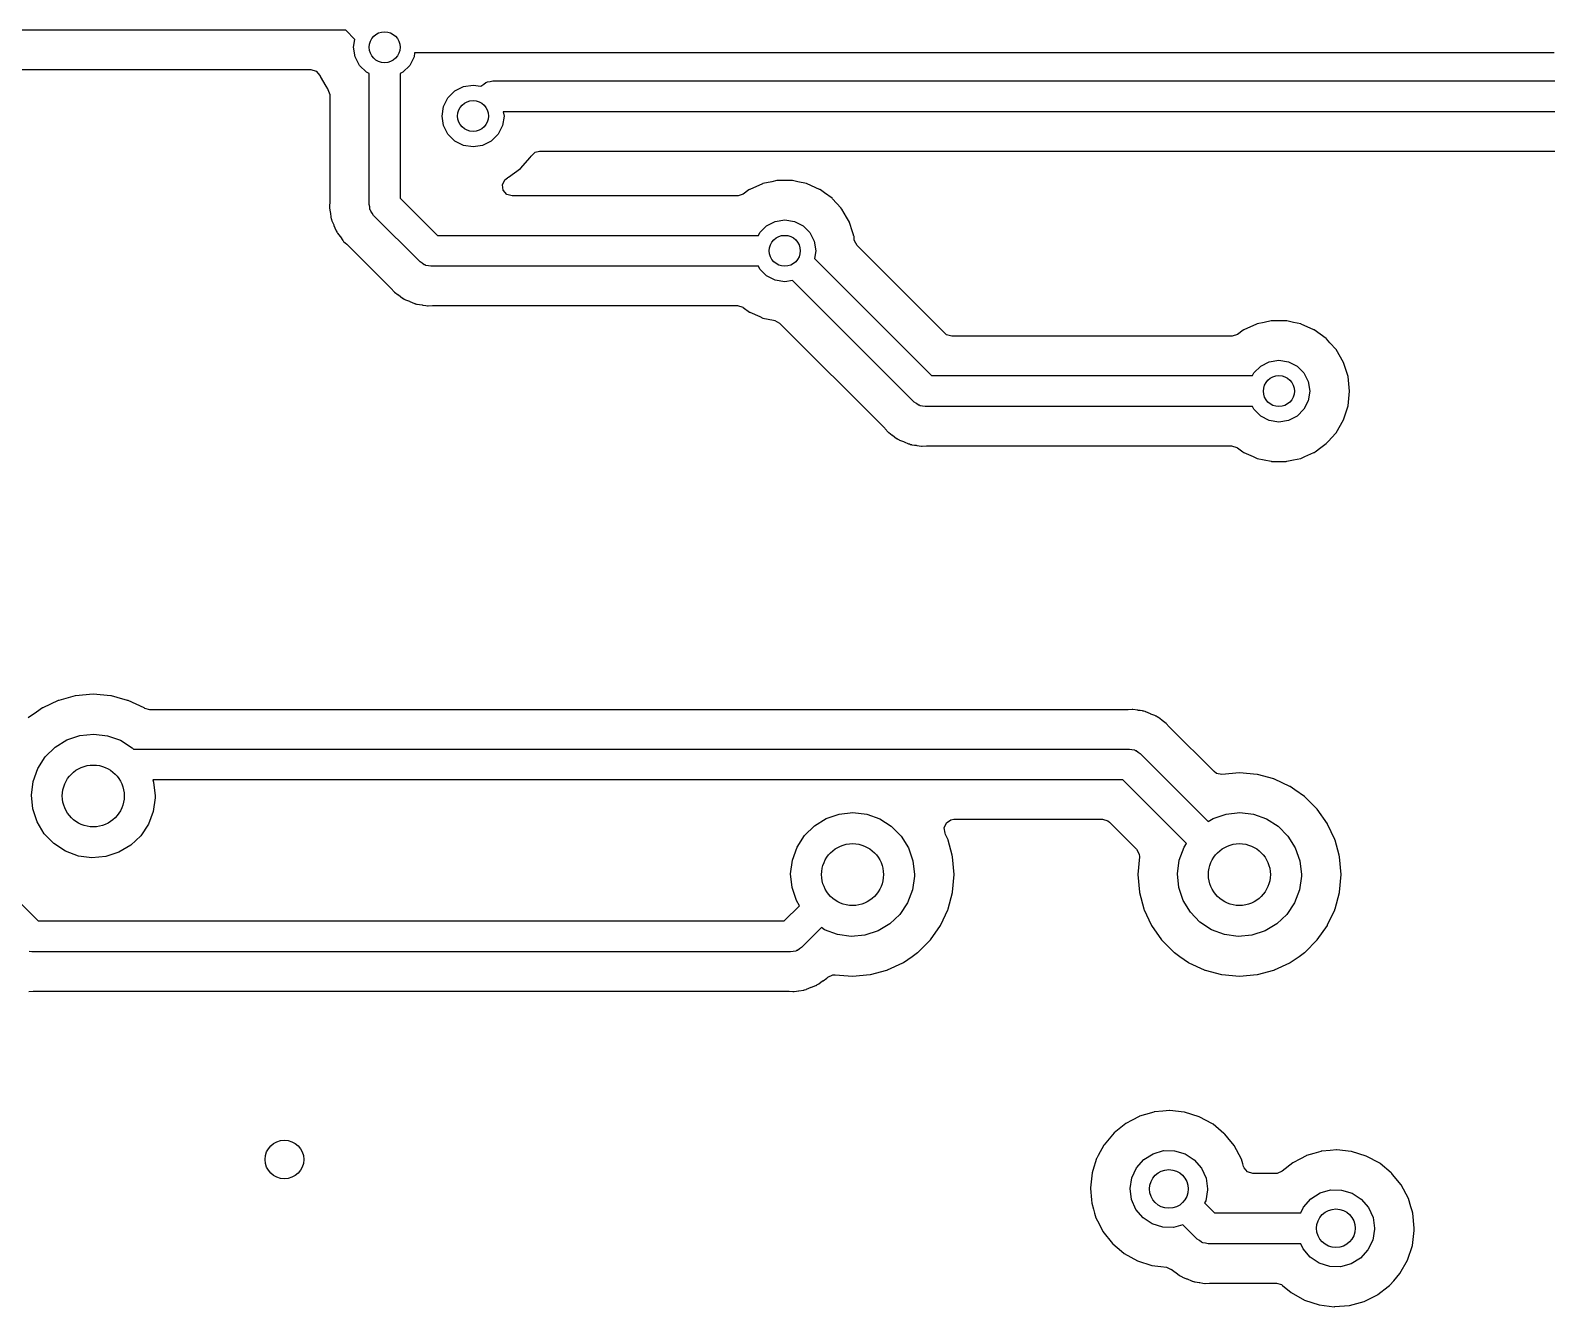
# Model space of a CAD drawing. Extents: x 61 to 228, y -146 to -45.
# Drawn here: x 101.47 to 121.06, y -80.16 to -63.66 of the extents above; entities that cross this region are included whole.
import ezdxf

# ---------------------------------------------------------------- set-up
doc = ezdxf.new("R2010")
doc.units = 0
doc.layers.add('BLACK', color=7, linetype='CONTINUOUS')

msp = doc.modelspace()

# ---------------------------------------------------------------- linework, layer by layer
at = {"layer": 'BLACK', "linetype": 'CONTINUOUS'}
for p, q in [((105.544, -63.6625), (98.6, -63.6625)), ((105.661, -63.7799), (105.544, -63.6625)), ((105.645, -63.881), (105.661, -63.7799)), ((105.665, -64.0046), (105.645, -63.881)), ((105.721, -64.1161), (105.665, -64.0046)), ((106.425, -64.0046), (106.369, -64.1161)), ((106.433, -63.954), (106.425, -64.0046)), ((121.158, -63.954), (106.433, -63.954)), ((99.5885, -64.171), (105.093, -64.171)), ((105.093, -64.171), (105.161, -64.191)), ((105.161, -64.191), (105.208, -64.2458)), ((105.208, -64.2458), (105.208, -64.2463)), ((105.208, -64.2463), (105.21, -64.2526)), ((105.21, -64.2526), (105.214, -64.2583)), ((105.214, -64.2583), (105.214, -64.2583)), ((105.214, -64.2583), (105.287, -64.3853)), ((105.81, -64.2046), (105.721, -64.1161)), ((105.845, -64.2225), (105.81, -64.2046)), ((105.845, -65.913), (105.845, -64.2225)), ((106.28, -64.2046), (106.245, -64.2225)), ((106.245, -64.2225), (106.245, -65.8302)), ((106.369, -64.1161), (106.28, -64.2046)), ((105.287, -64.3853), (105.306, -64.4179)), ((105.306, -64.4179), (105.31, -64.4229)), ((105.31, -64.4229), (105.312, -64.4257)), ((105.312, -64.4257), (105.336, -64.4926)), ((106.864, -64.5349), (106.953, -64.4464)), ((106.953, -64.4464), (107.064, -64.3896)), ((107.064, -64.3896), (107.188, -64.37)), ((107.188, -64.37), (107.289, -64.386)), ((107.289, -64.386), (107.301, -64.3743)), ((107.301, -64.3743), (107.329, -64.3566)), ((107.329, -64.3566), (107.355, -64.3358)), ((107.355, -64.3358), (107.366, -64.3332)), ((107.366, -64.3332), (107.376, -64.3271)), ((107.376, -64.3271), (107.409, -64.3234)), ((107.409, -64.3234), (107.442, -64.316)), ((107.442, -64.316), (121.583, -64.316)), ((105.336, -64.4926), (105.337, -64.4997)), ((105.337, -64.4997), (105.337, -65.8841)), ((106.788, -64.77), (106.808, -64.6464)), ((106.808, -64.6464), (106.864, -64.5349)), ((106.808, -64.8936), (106.788, -64.77)), ((107.588, -64.77), (107.568, -64.8936)), ((121.666, -64.716), (107.579, -64.716)), ((107.579, -64.716), (107.588, -64.77)), ((106.864, -65.0051), (106.808, -64.8936)), ((106.953, -65.0936), (106.864, -65.0051)), ((107.512, -65.0051), (107.423, -65.0936)), ((107.568, -64.8936), (107.512, -65.0051)), ((107.064, -65.1504), (106.953, -65.0936)), ((107.188, -65.17), (107.064, -65.1504)), ((107.312, -65.1504), (107.188, -65.17)), ((107.423, -65.0936), (107.312, -65.1504)), ((107.938, -65.2875), (107.99, -65.2385)), ((107.99, -65.2385), (108.047, -65.2245)), ((108.047, -65.2245), (121.637, -65.2245)), ((107.645, -65.5611), (107.799, -65.4489)), ((107.799, -65.4489), (107.927, -65.3069)), ((107.927, -65.3069), (107.938, -65.2875)), ((107.568, -65.66), (107.597, -65.5954)), ((107.597, -65.5954), (107.634, -65.5682)), ((107.633, -65.5671), (107.639, -65.5638)), ((107.634, -65.5682), (107.633, -65.5671)), ((107.639, -65.5638), (107.645, -65.5611)), ((110.928, -65.6463), (110.766, -65.7186)), ((110.934, -65.6436), (110.928, -65.6463)), ((110.928, -65.6463), (110.928, -65.6463)), ((111.047, -65.6195), (110.934, -65.6436)), ((111.114, -65.6053), (111.047, -65.6195)), ((111.121, -65.6039), (111.114, -65.6053)), ((111.114, -65.6053), (111.114, -65.6053)), ((111.312, -65.6039), (111.121, -65.6039)), ((111.318, -65.6053), (111.312, -65.6039)), ((111.385, -65.6195), (111.318, -65.6053)), ((111.318, -65.6053), (111.318, -65.6053)), ((111.499, -65.6436), (111.385, -65.6195)), ((111.505, -65.6463), (111.499, -65.6436)), ((111.667, -65.7186), (111.505, -65.6463)), ((111.505, -65.6463), (111.505, -65.6463)), ((106.245, -65.8302), (106.727, -66.3124)), ((107.578, -65.7302), (107.568, -65.66)), ((107.624, -65.7839), (107.578, -65.7302)), ((107.692, -65.8039), (107.624, -65.7839)), ((110.605, -65.8039), (107.692, -65.8039)), ((110.612, -65.8037), (110.605, -65.8039)), ((110.679, -65.7798), (110.612, -65.8037)), ((110.754, -65.7252), (110.679, -65.7798)), ((110.76, -65.7213), (110.754, -65.7252)), ((110.754, -65.7252), (110.754, -65.7252)), ((110.766, -65.7186), (110.76, -65.7213)), ((110.766, -65.7186), (110.766, -65.7186)), ((111.673, -65.7213), (111.667, -65.7186)), ((111.667, -65.7186), (111.667, -65.7186)), ((111.678, -65.7252), (111.673, -65.7213)), ((111.729, -65.7615), (111.678, -65.7252)), ((111.678, -65.7252), (111.678, -65.7252)), ((111.828, -65.8335), (111.729, -65.7615)), ((111.832, -65.8384), (111.828, -65.8335)), ((111.94, -65.9578), (111.832, -65.8384)), ((111.832, -65.8384), (111.832, -65.8384)), ((105.334, -65.9224), (105.332, -65.9504)), ((105.332, -65.9504), (105.334, -65.9578)), ((105.336, -65.8927), (105.334, -65.9224)), ((105.334, -65.9578), (105.334, -65.9578)), ((105.334, -65.9578), (105.343, -66.0133)), ((105.337, -65.8841), (105.336, -65.8927)), ((105.343, -66.0133), (105.344, -66.0198)), ((105.344, -66.0198), (105.352, -66.0832)), ((105.852, -65.9456), (105.845, -65.913)), ((105.856, -65.9788), (105.852, -65.9456)), ((105.862, -65.9885), (105.856, -65.9788)), ((105.865, -65.9997), (105.862, -65.9885)), ((105.886, -66.0259), (105.865, -65.9997)), ((105.903, -66.0542), (105.886, -66.0259)), ((111.955, -65.9755), (111.94, -65.9578)), ((112.013, -66.0757), (111.955, -65.9755)), ((105.352, -66.0832), (105.355, -66.0903)), ((105.355, -66.0903), (105.355, -66.093)), ((105.355, -66.093), (105.36, -66.1093)), ((105.36, -66.1093), (105.36, -66.1118)), ((105.36, -66.1118), (105.362, -66.1193)), ((105.362, -66.1193), (105.365, -66.1262)), ((105.365, -66.1262), (105.387, -66.1778)), ((105.387, -66.1778), (105.39, -66.1839)), ((105.39, -66.1839), (105.413, -66.2437)), ((106.503, -66.6538), (105.903, -66.0542)), ((110.893, -66.2773), (110.981, -66.1888)), ((110.981, -66.1888), (111.093, -66.132)), ((111.093, -66.132), (111.216, -66.1124)), ((111.216, -66.1124), (111.34, -66.132)), ((111.34, -66.132), (111.452, -66.1888)), ((111.452, -66.1888), (111.54, -66.2773)), ((112.028, -66.1008), (112.013, -66.0757)), ((112.051, -66.1408), (112.028, -66.1008)), ((112.053, -66.1471), (112.051, -66.1408)), ((112.092, -66.2671), (112.053, -66.1471)), ((105.413, -66.2437), (105.417, -66.2499)), ((105.417, -66.2499), (105.418, -66.2523)), ((105.418, -66.2523), (105.426, -66.2671)), ((105.426, -66.2671), (105.428, -66.2694)), ((105.428, -66.2694), (105.431, -66.2763)), ((105.431, -66.2763), (105.435, -66.2823)), ((105.435, -66.2823), (105.47, -66.327)), ((105.47, -66.327), (105.473, -66.3323)), ((105.473, -66.3323), (105.505, -66.3787)), ((105.505, -66.3787), (105.505, -66.3787)), ((105.505, -66.3787), (105.51, -66.385)), ((105.51, -66.385), (105.515, -66.39)), ((105.515, -66.39), (105.515, -66.39)), ((105.515, -66.39), (105.556, -66.4264)), ((105.556, -66.4264), (105.561, -66.4314)), ((106.727, -66.3124), (110.875, -66.3124)), ((110.875, -66.3124), (110.893, -66.2773)), ((111.54, -66.2773), (111.597, -66.3888)), ((111.597, -66.3888), (111.616, -66.5124)), ((112.101, -66.294), (112.092, -66.2671)), ((112.11, -66.3225), (112.101, -66.294)), ((112.111, -66.329), (112.11, -66.3225)), ((112.115, -66.3692), (112.111, -66.329)), ((112.117, -66.3828), (112.115, -66.3692)), ((112.151, -66.4451), (112.117, -66.3828)), ((105.561, -66.4314), (106.123, -66.9929)), ((111.616, -66.5124), (111.6, -66.6135)), ((111.6, -66.6135), (113.113, -68.126)), ((113.287, -67.5806), (112.151, -66.4451)), ((106.531, -66.6716), (106.503, -66.6538)), ((106.557, -66.6925), (106.531, -66.6716)), ((106.569, -66.695), (106.557, -66.6925)), ((106.578, -66.7012), (106.569, -66.695)), ((106.611, -66.7049), (106.578, -66.7012)), ((106.644, -66.7124), (106.611, -66.7049)), ((110.875, -66.7124), (106.644, -66.7124)), ((110.893, -66.7475), (110.875, -66.7124)), ((110.981, -66.836), (110.893, -66.7475)), ((106.123, -66.9929), (106.129, -66.9992)), ((106.129, -66.9992), (106.167, -67.0428)), ((111.093, -66.8928), (110.981, -66.836)), ((111.216, -66.9124), (111.093, -66.8928)), ((111.318, -66.8964), (111.216, -66.9124)), ((112.889, -68.4674), (111.318, -66.8964)), ((106.167, -67.0428), (106.173, -67.0472)), ((106.173, -67.0472), (106.219, -67.0795)), ((106.219, -67.0795), (106.224, -67.0834)), ((106.224, -67.0834), (106.275, -67.1229)), ((106.275, -67.1229), (106.282, -67.126)), ((106.282, -67.126), (106.284, -67.1274)), ((106.284, -67.1274), (106.299, -67.1358)), ((106.299, -67.1358), (106.301, -67.137)), ((106.301, -67.137), (106.307, -67.1414)), ((106.307, -67.1414), (106.314, -67.1441)), ((106.314, -67.1441), (106.314, -67.1442)), ((106.314, -67.1442), (106.367, -67.1646)), ((106.367, -67.1646), (106.373, -67.1672)), ((106.373, -67.1672), (106.431, -67.1934)), ((106.431, -67.1934), (106.438, -67.1948)), ((106.438, -67.1948), (106.441, -67.1956)), ((106.441, -67.1956), (106.457, -67.2003)), ((106.457, -67.2003), (106.46, -67.2009)), ((106.46, -67.2009), (106.467, -67.2037)), ((106.467, -67.2037), (106.495, -67.2074)), ((106.495, -67.2074), (106.53, -67.212)), ((106.53, -67.212), (106.537, -67.2131)), ((106.537, -67.2131), (106.579, -67.2209)), ((106.579, -67.2209), (106.6, -67.2247)), ((106.6, -67.2247), (106.607, -67.2243)), ((106.607, -67.2243), (106.662, -67.2211)), ((106.607, -67.2243), (106.607, -67.2243)), ((106.662, -67.2211), (106.669, -67.2209)), ((106.669, -67.2209), (110.605, -67.2209)), ((110.605, -67.2209), (110.673, -67.2409)), ((110.673, -67.2409), (110.679, -67.245)), ((110.679, -67.245), (110.76, -67.3035)), ((110.76, -67.3035), (110.766, -67.3062)), ((110.766, -67.3062), (110.766, -67.3062)), ((110.766, -67.3062), (110.894, -67.3635)), ((110.894, -67.3635), (110.934, -67.3812)), ((110.934, -67.3812), (111.071, -67.4102)), ((111.071, -67.4102), (111.087, -67.4137)), ((111.087, -67.4137), (111.15, -67.4478)), ((111.15, -67.4478), (112.509, -68.8065)), ((113.308, -67.5975), (113.287, -67.5806)), ((113.376, -67.6175), (113.308, -67.5975)), ((117.065, -67.5934), (116.998, -67.6173)), ((117.14, -67.5388), (117.065, -67.5934)), ((117.145, -67.5349), (117.14, -67.5388)), ((117.14, -67.5388), (117.14, -67.5388)), ((117.151, -67.5322), (117.145, -67.5349)), ((117.314, -67.4599), (117.151, -67.5322)), ((117.151, -67.5322), (117.151, -67.5322)), ((117.32, -67.4572), (117.314, -67.4599)), ((117.314, -67.4599), (117.314, -67.4599)), ((117.413, -67.4374), (117.32, -67.4572)), ((117.5, -67.4189), (117.413, -67.4374)), ((117.507, -67.4175), (117.5, -67.4189)), ((117.5, -67.4189), (117.5, -67.4189)), ((117.697, -67.4175), (117.507, -67.4175)), ((117.704, -67.4189), (117.697, -67.4175)), ((117.791, -67.4374), (117.704, -67.4189)), ((117.704, -67.4189), (117.704, -67.4189)), ((117.884, -67.4572), (117.791, -67.4374)), ((117.89, -67.4599), (117.884, -67.4572)), ((118.053, -67.5322), (117.89, -67.4599)), ((117.89, -67.4599), (117.89, -67.4599)), ((118.059, -67.5349), (118.053, -67.5322)), ((118.053, -67.5322), (118.053, -67.5322)), ((118.213, -67.6471), (118.059, -67.5349)), ((116.991, -67.6175), (113.376, -67.6175)), ((116.998, -67.6173), (116.991, -67.6175)), ((118.218, -67.652), (118.213, -67.6471)), ((118.261, -67.7004), (118.218, -67.652)), ((118.218, -67.652), (118.218, -67.652)), ((118.341, -67.7891), (118.261, -67.7004)), ((118.437, -67.9544), (118.341, -67.7891)), ((117.367, -68.0024), (117.478, -67.9456)), ((117.478, -67.9456), (117.602, -67.926)), ((117.602, -67.926), (117.726, -67.9456)), ((117.726, -67.9456), (117.837, -68.0024)), ((118.496, -68.1361), (118.437, -67.9544)), ((113.113, -68.126), (117.261, -68.126)), ((117.261, -68.126), (117.278, -68.0909)), ((117.278, -68.0909), (117.367, -68.0024)), ((117.837, -68.0024), (117.926, -68.0909)), ((117.926, -68.0909), (117.982, -68.2024)), ((118.516, -68.326), (118.496, -68.1361)), ((117.982, -68.2024), (118.002, -68.326)), ((118.002, -68.326), (117.982, -68.4496)), ((118.496, -68.5159), (118.516, -68.326)), ((112.917, -68.4852), (112.889, -68.4674)), ((112.943, -68.5061), (112.917, -68.4852)), ((112.954, -68.5086), (112.943, -68.5061)), ((112.964, -68.5148), (112.954, -68.5086)), ((112.997, -68.5185), (112.964, -68.5148)), ((113.03, -68.526), (112.997, -68.5185)), ((117.261, -68.526), (113.03, -68.526)), ((117.278, -68.5611), (117.261, -68.526)), ((117.367, -68.6496), (117.278, -68.5611)), ((117.926, -68.5611), (117.837, -68.6496)), ((117.982, -68.4496), (117.926, -68.5611)), ((118.437, -68.6976), (118.496, -68.5159)), ((117.478, -68.7064), (117.367, -68.6496)), ((117.602, -68.726), (117.478, -68.7064)), ((117.726, -68.7064), (117.602, -68.726)), ((117.837, -68.6496), (117.726, -68.7064)), ((118.341, -68.8629), (118.437, -68.6976)), ((112.509, -68.8065), (112.514, -68.8128)), ((112.514, -68.8128), (112.552, -68.8564)), ((112.552, -68.8564), (112.559, -68.8608)), ((112.559, -68.8608), (112.605, -68.8931)), ((112.605, -68.8931), (112.61, -68.897)), ((112.61, -68.897), (112.66, -68.9365)), ((112.66, -68.9365), (112.667, -68.9396)), ((112.667, -68.9396), (112.669, -68.941)), ((112.669, -68.941), (112.684, -68.9494)), ((112.684, -68.9494), (112.687, -68.9506)), ((112.687, -68.9506), (112.693, -68.955)), ((112.693, -68.955), (112.7, -68.9577)), ((112.7, -68.9577), (112.7, -68.9578)), ((112.7, -68.9578), (112.752, -68.9782)), ((118.237, -68.9782), (118.337, -68.8679)), ((118.337, -68.8679), (118.341, -68.8629)), ((118.337, -68.8679), (118.337, -68.8679)), ((112.752, -68.9782), (112.758, -68.9807)), ((112.758, -68.9807), (112.817, -69.007)), ((112.817, -69.007), (112.824, -69.0084)), ((112.824, -69.0084), (112.827, -69.0092)), ((112.827, -69.0092), (112.843, -69.0139)), ((112.843, -69.0139), (112.845, -69.0145)), ((112.845, -69.0145), (112.853, -69.0173)), ((112.853, -69.0173), (112.86, -69.0183)), ((112.86, -69.0183), (112.86, -69.0183)), ((112.86, -69.0183), (112.893, -69.0226)), ((112.893, -69.0226), (112.916, -69.0256)), ((112.916, -69.0256), (112.922, -69.0267)), ((112.922, -69.0267), (112.985, -69.0383)), ((112.985, -69.0383), (112.993, -69.0379)), ((112.993, -69.0379), (113.047, -69.0347)), ((112.993, -69.0379), (112.993, -69.0379)), ((113.047, -69.0347), (113.055, -69.0345)), ((113.055, -69.0345), (116.991, -69.0345)), ((116.991, -69.0345), (117.059, -69.0545)), ((117.059, -69.0545), (117.065, -69.0586)), ((117.065, -69.0586), (117.135, -69.1099)), ((117.135, -69.1099), (117.145, -69.1171)), ((117.145, -69.1171), (117.151, -69.1198)), ((117.151, -69.1198), (117.151, -69.1198)), ((117.151, -69.1198), (117.268, -69.1716)), ((117.268, -69.1716), (117.32, -69.1948)), ((117.884, -69.1948), (117.936, -69.1716)), ((117.936, -69.1716), (118.053, -69.1198)), ((118.053, -69.1198), (118.059, -69.1171)), ((118.053, -69.1198), (118.053, -69.1198)), ((118.059, -69.1171), (118.069, -69.1099)), ((118.069, -69.1099), (118.145, -69.0545)), ((118.145, -69.0545), (118.213, -69.0049)), ((118.213, -69.0049), (118.237, -68.9782)), ((117.32, -69.1948), (117.413, -69.2146)), ((117.413, -69.2146), (117.5, -69.2331)), ((117.5, -69.2331), (117.5, -69.2331)), ((117.5, -69.2331), (117.507, -69.2345)), ((117.507, -69.2345), (117.697, -69.2345)), ((117.697, -69.2345), (117.704, -69.2331)), ((117.704, -69.2331), (117.791, -69.2146)), ((117.704, -69.2331), (117.704, -69.2331)), ((117.791, -69.2146), (117.884, -69.1948)), ((98.033, -71.639), (101.568, -75.1744)), ((102.047, -72.2663), (101.836, -72.3227)), ((102.052, -72.2649), (102.047, -72.2663)), ((102.047, -72.2663), (102.047, -72.2663)), ((102.28, -72.2449), (102.052, -72.2649)), ((102.508, -72.2649), (102.28, -72.2449)), ((102.513, -72.2663), (102.508, -72.2649)), ((102.514, -72.2663), (102.513, -72.2663)), ((102.589, -72.2865), (102.514, -72.2663)), ((102.724, -72.3227), (102.589, -72.2865)), ((101.547, -72.4741), (101.44, -72.549)), ((101.623, -72.4209), (101.547, -72.4741)), ((101.628, -72.4186), (101.623, -72.4209)), ((101.826, -72.3264), (101.628, -72.4186)), ((101.628, -72.4186), (101.628, -72.4186)), ((101.831, -72.3241), (101.826, -72.3264)), ((101.826, -72.3264), (101.826, -72.3264)), ((101.836, -72.3227), (101.831, -72.3241)), ((101.836, -72.3227), (101.836, -72.3227)), ((102.729, -72.3241), (102.724, -72.3227)), ((102.724, -72.3227), (102.724, -72.3227)), ((102.937, -72.4209), (102.729, -72.3241)), ((102.941, -72.424), (102.937, -72.4209)), ((102.946, -72.4266), (102.941, -72.424)), ((103.009, -72.4435), (102.946, -72.4266)), ((115.645, -72.4435), (103.009, -72.4435)), ((115.652, -72.4433), (115.645, -72.4435)), ((115.707, -72.4401), (115.652, -72.4433)), ((115.715, -72.4397), (115.707, -72.4401)), ((115.707, -72.4401), (115.707, -72.4401)), ((115.777, -72.4513), (115.715, -72.4397)), ((115.784, -72.4524), (115.777, -72.4513)), ((115.81, -72.4558), (115.784, -72.4524)), ((115.84, -72.4597), (115.81, -72.4558)), ((115.847, -72.4607), (115.84, -72.4597)), ((115.84, -72.4597), (115.84, -72.4597)), ((115.854, -72.4635), (115.847, -72.4607)), ((115.857, -72.4641), (115.854, -72.4635)), ((115.873, -72.4688), (115.857, -72.4641)), ((115.876, -72.4696), (115.873, -72.4688)), ((115.883, -72.471), (115.876, -72.4696)), ((115.941, -72.4972), (115.883, -72.471)), ((115.947, -72.4998), (115.941, -72.4972)), ((116, -72.5202), (115.947, -72.4998)), ((116.007, -72.523), (116, -72.5202)), ((116, -72.5202), (116, -72.5202)), ((116.013, -72.5274), (116.007, -72.523)), ((116.016, -72.5286), (116.013, -72.5274)), ((116.03, -72.537), (116.016, -72.5286)), ((116.033, -72.5384), (116.03, -72.537)), ((116.039, -72.5415), (116.033, -72.5384)), ((116.045, -72.5462), (116.039, -72.5415)), ((116.09, -72.5809), (116.045, -72.5462)), ((116.095, -72.5849), (116.09, -72.5809)), ((116.147, -72.6216), (116.095, -72.5849)), ((116.185, -72.6648), (116.147, -72.6216)), ((116.185, -72.6652), (116.185, -72.6648)), ((116.191, -72.6715), (116.185, -72.6652)), ((116.764, -73.2444), (116.191, -72.6715)), ((101.788, -72.928), (101.939, -72.8345)), ((101.939, -72.8345), (102.108, -72.7771)), ((102.108, -72.7771), (102.286, -72.7584)), ((102.286, -72.7584), (102.463, -72.7795)), ((102.463, -72.7795), (102.631, -72.8394)), ((102.631, -72.8394), (102.781, -72.9349)), ((101.564, -73.2027), (101.66, -73.0528)), ((101.66, -73.0528), (101.788, -72.928)), ((102.781, -72.9349), (102.798, -72.952)), ((102.798, -72.952), (115.67, -72.952)), ((115.67, -72.952), (115.703, -72.9595)), ((115.703, -72.9595), (115.736, -72.9632)), ((115.736, -72.9632), (115.746, -72.9694)), ((115.746, -72.9694), (115.757, -72.9719)), ((115.757, -72.9719), (115.783, -72.9928)), ((115.783, -72.9928), (115.811, -73.0106)), ((115.811, -73.0106), (116.689, -73.8888)), ((101.503, -73.3703), (101.564, -73.2027)), ((116.795, -73.2669), (116.764, -73.2444)), ((116.864, -73.2808), (116.795, -73.2669)), ((117.092, -73.2609), (116.864, -73.2808)), ((117.32, -73.2809), (117.092, -73.2609)), ((117.325, -73.2823), (117.32, -73.2809)), ((117.326, -73.2823), (117.325, -73.2823)), ((117.536, -73.3387), (117.326, -73.2823)), ((101.48, -73.5472), (101.503, -73.3703)), ((115.587, -73.352), (103.05, -73.352)), ((103.05, -73.352), (103.06, -73.3812)), ((103.06, -73.3812), (103.08, -73.5584)), ((116.406, -74.1712), (115.587, -73.352)), ((117.541, -73.3401), (117.536, -73.3387)), ((117.536, -73.3387), (117.536, -73.3387)), ((117.546, -73.3424), (117.541, -73.3401)), ((117.744, -73.4346), (117.546, -73.3424)), ((117.546, -73.3424), (117.546, -73.3424)), ((117.749, -73.4369), (117.744, -73.4346)), ((117.744, -73.4346), (117.744, -73.4346)), ((117.807, -73.4773), (117.749, -73.4369)), ((117.932, -73.565), (117.807, -73.4773)), ((101.498, -73.7247), (101.48, -73.5472)), ((103.08, -73.5807), (103.055, -73.7574)), ((103.08, -73.5584), (103.08, -73.5807)), ((117.936, -73.5682), (117.932, -73.565)), ((117.932, -73.565), (117.932, -73.565)), ((118.098, -73.7301), (117.936, -73.5682)), ((101.554, -73.894), (101.498, -73.7247)), ((103.055, -73.7574), (102.992, -73.9241)), ((111.6, -73.944), (111.751, -73.8505)), ((111.751, -73.8505), (111.92, -73.7931)), ((111.92, -73.7931), (112.098, -73.7744)), ((112.098, -73.7744), (112.275, -73.7955)), ((112.275, -73.7955), (112.443, -73.8554)), ((112.443, -73.8554), (112.593, -73.9509)), ((113.305, -73.9047), (113.364, -73.8659)), ((113.364, -73.8659), (113.401, -73.8605)), ((113.401, -73.8605), (115.324, -73.8605)), ((115.324, -73.8605), (115.392, -73.8805)), ((116.689, -73.8888), (116.751, -73.8505)), ((116.751, -73.8505), (116.92, -73.7931)), ((116.92, -73.7931), (117.098, -73.7744)), ((117.098, -73.7744), (117.275, -73.7955)), ((117.275, -73.7955), (117.443, -73.8554)), ((117.443, -73.8554), (117.593, -73.9509)), ((118.23, -73.9177), (118.098, -73.7301)), ((101.646, -74.0465), (101.554, -73.894)), ((101.77, -74.1748), (101.646, -74.0465)), ((102.893, -74.0726), (102.764, -74.1956)), ((102.992, -73.9241), (102.893, -74.0726)), ((111.376, -74.2187), (111.472, -74.0688)), ((111.472, -74.0688), (111.6, -73.944)), ((112.593, -73.9509), (112.719, -74.0775)), ((113.276, -73.9696), (113.305, -73.9047)), ((113.287, -74.0397), (113.276, -73.9696)), ((113.294, -74.056), (113.287, -74.0397)), ((113.323, -74.1186), (113.294, -74.056)), ((115.392, -73.8805), (115.413, -73.8974)), ((115.413, -73.8974), (115.762, -74.2464)), ((117.593, -73.9509), (117.719, -74.0775)), ((118.232, -73.9226), (118.23, -73.9177)), ((118.324, -74.1202), (118.232, -73.9226)), ((118.232, -73.9226), (118.232, -73.9226)), ((101.919, -74.2725), (101.77, -74.1748)), ((102.764, -74.1956), (102.611, -74.2869)), ((111.315, -74.3863), (111.376, -74.2187)), ((112.719, -74.0775), (112.814, -74.2287)), ((112.814, -74.2287), (112.872, -74.3972)), ((113.326, -74.1252), (113.323, -74.1186)), ((113.328, -74.1305), (113.326, -74.1252)), ((113.38, -74.324), (113.328, -74.1305)), ((113.328, -74.1305), (113.328, -74.1305)), ((115.762, -74.2464), (115.796, -74.3087)), ((116.315, -74.3863), (116.376, -74.2187)), ((116.376, -74.2187), (116.406, -74.1712)), ((117.719, -74.0775), (117.814, -74.2287)), ((117.814, -74.2287), (117.872, -74.3972)), ((118.326, -74.1252), (118.324, -74.1202)), ((118.328, -74.1305), (118.326, -74.1252)), ((118.38, -74.324), (118.328, -74.1305)), ((118.328, -74.1305), (118.328, -74.1305)), ((102.087, -74.3346), (101.919, -74.2725)), ((102.263, -74.3582), (102.087, -74.3346)), ((102.441, -74.3421), (102.263, -74.3582)), ((102.611, -74.2869), (102.441, -74.3421)), ((111.292, -74.5632), (111.315, -74.3863)), ((112.872, -74.3972), (112.892, -74.5744)), ((113.386, -74.3463), (113.38, -74.324)), ((113.406, -74.5744), (113.386, -74.3463)), ((115.799, -74.3465), (115.779, -74.5744)), ((115.796, -74.3087), (115.799, -74.3465)), ((116.292, -74.5632), (116.315, -74.3863)), ((117.872, -74.3972), (117.892, -74.5744)), ((118.386, -74.3463), (118.38, -74.324)), ((118.406, -74.5744), (118.386, -74.3463)), ((111.31, -74.7407), (111.292, -74.5632)), ((112.892, -74.5967), (112.867, -74.7734)), ((112.892, -74.5744), (112.892, -74.5967)), ((113.386, -74.8025), (113.406, -74.5744)), ((115.779, -74.5744), (115.799, -74.8025)), ((116.31, -74.7407), (116.292, -74.5632)), ((117.892, -74.5967), (117.867, -74.7734)), ((117.892, -74.5744), (117.892, -74.5967)), ((118.386, -74.8025), (118.406, -74.5744)), ((111.366, -74.91), (111.31, -74.7407)), ((112.867, -74.7734), (112.804, -74.9401)), ((113.328, -75.0181), (113.384, -74.8078)), ((113.384, -74.8078), (113.386, -74.8025)), ((113.384, -74.8078), (113.384, -74.8078)), ((115.799, -74.8025), (115.8, -74.8078)), ((115.8, -74.8078), (115.8, -74.8078)), ((115.8, -74.8078), (115.856, -75.0181)), ((116.366, -74.91), (116.31, -74.7407)), ((117.867, -74.7734), (117.804, -74.9401)), ((118.328, -75.0181), (118.384, -74.8078)), ((118.384, -74.8078), (118.386, -74.8025)), ((118.384, -74.8078), (118.384, -74.8078)), ((111.209, -75.1744), (111.407, -74.9771)), ((111.407, -74.9771), (111.366, -74.91)), ((112.804, -74.9401), (112.705, -75.0886)), ((113.232, -75.2262), (113.324, -75.0286)), ((113.324, -75.0286), (113.326, -75.0236)), ((113.324, -75.0286), (113.324, -75.0286)), ((113.326, -75.0236), (113.328, -75.0181)), ((115.856, -75.0181), (115.858, -75.0236)), ((115.858, -75.0236), (115.86, -75.0286)), ((115.86, -75.0286), (115.86, -75.0286)), ((115.86, -75.0286), (115.952, -75.2262)), ((116.458, -75.0625), (116.366, -74.91)), ((117.804, -74.9401), (117.705, -75.0886)), ((118.232, -75.2262), (118.324, -75.0286)), ((118.324, -75.0286), (118.326, -75.0236)), ((118.324, -75.0286), (118.324, -75.0286)), ((118.326, -75.0236), (118.328, -75.0181)), ((101.568, -75.1744), (111.209, -75.1744)), ((112.576, -75.2116), (112.423, -75.3029)), ((112.705, -75.0886), (112.576, -75.2116)), ((113.098, -75.4187), (113.23, -75.2311)), ((113.23, -75.2311), (113.232, -75.2262)), ((113.232, -75.2262), (113.232, -75.2262)), ((115.952, -75.2262), (115.952, -75.2262)), ((115.952, -75.2262), (115.955, -75.2311)), ((115.955, -75.2311), (116.086, -75.4187)), ((116.582, -75.1908), (116.458, -75.0625)), ((116.731, -75.2885), (116.582, -75.1908)), ((117.576, -75.2116), (117.423, -75.3029)), ((117.705, -75.0886), (117.576, -75.2116)), ((118.098, -75.4187), (118.23, -75.2311)), ((118.23, -75.2311), (118.232, -75.2262)), ((118.232, -75.2262), (118.232, -75.2262)), ((111.689, -75.2606), (111.433, -75.5161)), ((111.731, -75.2885), (111.689, -75.2606)), ((111.899, -75.3506), (111.731, -75.2885)), ((112.075, -75.3742), (111.899, -75.3506)), ((112.253, -75.3581), (112.075, -75.3742)), ((112.423, -75.3029), (112.253, -75.3581)), ((112.936, -75.5806), (113.098, -75.4187)), ((116.086, -75.4187), (116.248, -75.5806)), ((116.899, -75.3506), (116.731, -75.2885)), ((117.075, -75.3742), (116.899, -75.3506)), ((117.253, -75.3581), (117.075, -75.3742)), ((117.423, -75.3029), (117.253, -75.3581)), ((117.936, -75.5806), (118.098, -75.4187)), ((101.485, -75.5744), (101.453, -75.5669)), ((111.292, -75.5744), (101.485, -75.5744)), ((111.325, -75.567), (111.292, -75.5744)), ((111.358, -75.5633), (111.325, -75.567)), ((111.368, -75.5572), (111.358, -75.5633)), ((111.379, -75.5546), (111.368, -75.5572)), ((111.405, -75.5338), (111.379, -75.5546)), ((111.433, -75.5161), (111.405, -75.5338)), ((112.749, -75.7119), (112.863, -75.632)), ((112.863, -75.632), (112.932, -75.5838)), ((112.932, -75.5838), (112.936, -75.5806)), ((112.932, -75.5838), (112.932, -75.5838)), ((116.248, -75.5806), (116.252, -75.5838)), ((116.252, -75.5838), (116.252, -75.5838)), ((116.252, -75.5838), (116.321, -75.632)), ((116.321, -75.632), (116.435, -75.7119)), ((117.749, -75.7119), (117.863, -75.632)), ((117.863, -75.632), (117.932, -75.5838)), ((117.932, -75.5838), (117.936, -75.5806)), ((117.932, -75.5838), (117.932, -75.5838)), ((112.326, -75.8665), (112.536, -75.8101)), ((112.536, -75.8101), (112.541, -75.8087)), ((112.536, -75.8101), (112.536, -75.8101)), ((112.541, -75.8087), (112.546, -75.8064)), ((112.546, -75.8064), (112.744, -75.7142)), ((112.744, -75.7142), (112.749, -75.7119)), ((112.744, -75.7142), (112.744, -75.7142)), ((116.435, -75.7119), (116.44, -75.7142)), ((116.44, -75.7142), (116.44, -75.7142)), ((116.44, -75.7142), (116.638, -75.8064)), ((116.638, -75.8064), (116.643, -75.8087)), ((116.643, -75.8087), (116.648, -75.8101)), ((116.648, -75.8101), (116.648, -75.8101)), ((116.648, -75.8101), (116.859, -75.8665)), ((117.326, -75.8665), (117.536, -75.8101)), ((117.536, -75.8101), (117.541, -75.8087)), ((117.536, -75.8101), (117.536, -75.8101)), ((117.541, -75.8087), (117.546, -75.8064)), ((117.546, -75.8064), (117.744, -75.7142)), ((117.744, -75.7142), (117.749, -75.7119)), ((117.744, -75.7142), (117.744, -75.7142)), ((111.498, -76.0576), (111.557, -76.032)), ((111.557, -76.032), (111.563, -76.0295)), ((111.563, -76.0295), (111.616, -76.0096)), ((111.616, -76.0096), (111.623, -76.0069)), ((111.616, -76.0096), (111.616, -76.0096)), ((111.623, -76.0069), (111.629, -76.0026)), ((111.629, -76.0026), (111.631, -76.0013)), ((111.631, -76.0013), (111.646, -75.9931)), ((111.646, -75.9931), (111.648, -75.9918)), ((111.648, -75.9918), (111.655, -75.9887)), ((111.655, -75.9887), (111.706, -75.9498)), ((111.706, -75.9498), (111.711, -75.9459)), ((111.711, -75.9459), (111.758, -75.9141)), ((111.758, -75.9141), (111.764, -75.9098)), ((111.758, -75.9141), (111.758, -75.9141)), ((111.764, -75.9098), (111.769, -75.9041)), ((111.769, -75.9041), (111.774, -75.8994)), ((111.774, -75.8994), (111.839, -75.8693)), ((111.839, -75.8693), (111.869, -75.8684)), ((111.869, -75.8684), (112.092, -75.8879)), ((112.092, -75.8879), (112.32, -75.8679)), ((112.32, -75.8679), (112.325, -75.8665)), ((112.325, -75.8665), (112.326, -75.8665)), ((116.859, -75.8665), (116.859, -75.8665)), ((116.859, -75.8665), (116.864, -75.8679)), ((116.864, -75.8679), (117.092, -75.8879)), ((117.092, -75.8879), (117.32, -75.8679)), ((117.32, -75.8679), (117.325, -75.8665)), ((117.325, -75.8665), (117.326, -75.8665)), ((101.448, -76.0863), (101.503, -76.0831)), ((101.503, -76.0831), (101.51, -76.0829)), ((101.51, -76.0829), (111.263, -76.0829)), ((111.263, -76.0829), (111.272, -76.0832)), ((111.272, -76.0832), (111.322, -76.0866)), ((111.322, -76.0866), (111.322, -76.0866)), ((111.322, -76.0866), (111.329, -76.0871)), ((111.329, -76.0871), (111.337, -76.0858)), ((111.337, -76.0858), (111.369, -76.0802)), ((111.337, -76.0858), (111.337, -76.0858)), ((111.369, -76.0802), (111.392, -76.0761)), ((111.392, -76.0761), (111.399, -76.0752)), ((111.399, -76.0752), (111.462, -76.0675)), ((111.462, -76.0675), (111.469, -76.0648)), ((111.469, -76.0648), (111.472, -76.0642)), ((111.472, -76.0642), (111.488, -76.0597)), ((111.488, -76.0597), (111.491, -76.0589)), ((111.491, -76.0589), (111.498, -76.0576)), ((115.625, -77.7904), (115.471, -77.9144)), ((115.704, -77.7491), (115.625, -77.7904)), ((115.795, -77.7017), (115.704, -77.7491)), ((115.8, -77.6988), (115.795, -77.7017)), ((115.795, -77.7017), (115.795, -77.7017)), ((115.879, -77.6756), (115.8, -77.6988)), ((115.984, -77.6447), (115.879, -77.6756)), ((115.99, -77.643), (115.984, -77.6447)), ((115.984, -77.6447), (115.984, -77.6447)), ((115.996, -77.6424), (115.99, -77.643)), ((116.104, -77.6326), (115.996, -77.6424)), ((115.996, -77.6424), (115.996, -77.6424)), ((116.187, -77.625), (116.104, -77.6326)), ((116.193, -77.6257), (116.187, -77.625)), ((116.377, -77.6451), (116.193, -77.6257)), ((116.193, -77.6257), (116.193, -77.6257)), ((116.383, -77.6457), (116.377, -77.6451)), ((116.377, -77.6451), (116.377, -77.6451)), ((116.572, -77.7042), (116.383, -77.6457)), ((116.746, -77.7983), (116.572, -77.7042)), ((115.471, -77.9144), (115.343, -78.0659)), ((116.751, -77.8022), (116.746, -77.7983)), ((116.892, -77.9191), (116.751, -77.8022)), ((116.751, -77.8022), (116.751, -77.8022)), ((116.899, -77.9243), (116.892, -77.9191)), ((116.903, -77.9291), (116.899, -77.9243)), ((116.942, -77.9777), (116.903, -77.9291)), ((116.903, -77.9291), (116.903, -77.9291)), ((117.024, -78.0776), (116.942, -77.9777)), ((115.34, -78.0713), (115.266, -78.2068)), ((115.343, -78.0659), (115.34, -78.0713)), ((115.34, -78.0713), (115.34, -78.0713)), ((115.856, -78.2576), (115.975, -78.182)), ((115.975, -78.182), (116.112, -78.143)), ((116.112, -78.143), (116.254, -78.1439)), ((116.254, -78.1439), (116.389, -78.1845)), ((116.389, -78.1845), (116.508, -78.2616)), ((117.117, -78.2522), (117.024, -78.0776)), ((118.054, -78.1787), (117.959, -78.2068)), ((118.143, -78.1527), (118.054, -78.1787)), ((118.149, -78.151), (118.143, -78.1527)), ((118.143, -78.1527), (118.143, -78.1527)), ((118.155, -78.1504), (118.149, -78.151)), ((118.263, -78.1406), (118.155, -78.1504)), ((118.155, -78.1504), (118.155, -78.1504)), ((118.346, -78.133), (118.263, -78.1406)), ((118.352, -78.1337), (118.346, -78.133)), ((118.536, -78.1531), (118.352, -78.1337)), ((118.352, -78.1337), (118.352, -78.1337)), ((118.542, -78.1537), (118.536, -78.1531)), ((118.536, -78.1531), (118.536, -78.1531)), ((118.731, -78.2122), (118.542, -78.1537)), ((115.246, -78.2451), (115.198, -78.3977)), ((115.248, -78.2392), (115.246, -78.2451)), ((115.246, -78.2451), (115.246, -78.2451)), ((115.266, -78.2068), (115.248, -78.2392)), ((115.701, -78.4922), (115.762, -78.3639)), ((115.762, -78.3639), (115.856, -78.2576)), ((116.508, -78.2616), (116.601, -78.369)), ((116.601, -78.369), (116.66, -78.4981)), ((117.135, -78.3119), (117.117, -78.2522)), ((117.146, -78.3483), (117.135, -78.3119)), ((117.152, -78.3642), (117.146, -78.3483)), ((117.198, -78.4179), (117.152, -78.3642)), ((117.784, -78.2984), (117.645, -78.4101)), ((117.883, -78.2468), (117.784, -78.2984)), ((117.954, -78.2097), (117.883, -78.2468)), ((117.959, -78.2068), (117.954, -78.2097)), ((117.954, -78.2097), (117.954, -78.2097)), ((118.905, -78.3063), (118.731, -78.2122)), ((118.91, -78.3102), (118.905, -78.3063)), ((119.052, -78.4277), (118.91, -78.3102)), ((118.91, -78.3102), (118.91, -78.3102)), ((115.188, -78.4277), (115.166, -78.6243)), ((115.198, -78.3977), (115.188, -78.4277)), ((115.68, -78.6323), (115.701, -78.4922)), ((116.66, -78.4981), (116.68, -78.6384)), ((117.266, -78.4379), (117.198, -78.4179)), ((117.566, -78.4379), (117.266, -78.4379)), ((117.579, -78.4372), (117.566, -78.4379)), ((117.645, -78.4101), (117.579, -78.4372)), ((119.058, -78.4323), (119.052, -78.4277)), ((119.062, -78.4371), (119.058, -78.4323)), ((119.072, -78.4505), (119.062, -78.4371)), ((119.062, -78.4371), (119.062, -78.4371)), ((119.183, -78.5856), (119.072, -78.4505)), ((115.166, -78.6243), (115.167, -78.6304)), ((115.167, -78.6304), (115.179, -78.7775)), ((115.698, -78.7729), (115.68, -78.6323)), ((115.755, -78.9026), (115.698, -78.7729)), ((116.679, -78.6506), (116.656, -78.7904)), ((116.68, -78.6384), (116.679, -78.6506)), ((117.921, -78.8719), (118.015, -78.7656)), ((118.015, -78.7656), (118.134, -78.69)), ((118.134, -78.69), (118.271, -78.651)), ((118.271, -78.651), (118.413, -78.6519)), ((118.413, -78.6519), (118.548, -78.6925)), ((118.548, -78.6925), (118.667, -78.7696)), ((118.667, -78.7696), (118.76, -78.877)), ((119.276, -78.7602), (119.183, -78.5856)), ((119.309, -78.8703), (119.276, -78.7602)), ((115.179, -78.7775), (115.183, -78.8213)), ((115.183, -78.8213), (115.206, -78.9003)), ((115.206, -78.9003), (115.221, -78.9529)), ((115.221, -78.9529), (115.237, -79.0114)), ((115.846, -79.0111), (115.755, -78.9026)), ((116.656, -78.7904), (116.642, -78.8184)), ((116.642, -78.8184), (116.77, -78.9464)), ((116.77, -78.9464), (117.886, -78.9464)), ((117.886, -78.9464), (117.921, -78.8719)), ((118.76, -78.877), (118.819, -79.0061)), ((119.324, -78.9199), (119.309, -78.8703)), ((119.333, -78.9496), (119.324, -78.9199)), ((119.352, -79.1464), (119.333, -78.9496)), ((115.237, -79.0114), (115.257, -79.0489)), ((115.257, -79.0489), (115.321, -79.1736)), ((115.964, -79.0897), (115.846, -79.0111)), ((116.1, -79.132), (115.964, -79.0897)), ((116.241, -79.1346), (116.1, -79.132)), ((116.36, -79.1021), (116.241, -79.1346)), ((116.546, -79.2878), (116.36, -79.1021)), ((118.838, -79.1586), (118.815, -79.2984)), ((118.819, -79.0061), (118.839, -79.1464)), ((118.839, -79.1464), (118.838, -79.1586)), ((119.352, -79.1747), (119.352, -79.1464)), ((115.321, -79.1736), (115.328, -79.1874)), ((115.328, -79.1874), (115.451, -79.3424)), ((115.451, -79.3424), (115.455, -79.3463)), ((115.455, -79.3463), (115.455, -79.3463)), ((115.455, -79.3463), (115.566, -79.4407)), ((116.574, -79.3056), (116.546, -79.2878)), ((116.601, -79.3265), (116.574, -79.3056)), ((116.612, -79.329), (116.601, -79.3265)), ((116.621, -79.3352), (116.612, -79.329)), ((116.655, -79.3389), (116.621, -79.3352)), ((116.687, -79.3464), (116.655, -79.3389)), ((117.886, -79.3464), (116.687, -79.3464)), ((117.914, -79.4106), (117.886, -79.3464)), ((118.815, -79.2984), (118.753, -79.426)), ((119.327, -79.3709), (119.352, -79.1747)), ((115.566, -79.4407), (115.601, -79.4705)), ((115.601, -79.4705), (115.774, -79.567)), ((118.005, -79.5191), (117.914, -79.4106)), ((118.123, -79.5977), (118.005, -79.5191)), ((118.658, -79.5311), (118.537, -79.6053)), ((118.753, -79.426), (118.658, -79.5311)), ((119.167, -79.7305), (119.264, -79.5586)), ((119.264, -79.5586), (119.327, -79.3709)), ((115.774, -79.567), (115.962, -79.6281)), ((115.962, -79.6281), (116.076, -79.6417)), ((116.076, -79.6417), (116.148, -79.6503)), ((116.148, -79.6503), (116.209, -79.6782)), ((116.209, -79.6782), (116.21, -79.6768)), ((116.21, -79.6768), (116.262, -79.7135)), ((116.262, -79.7135), (116.268, -79.7174)), ((116.268, -79.7174), (116.318, -79.7569)), ((118.259, -79.64), (118.123, -79.5977)), ((118.4, -79.6426), (118.259, -79.64)), ((118.537, -79.6053), (118.4, -79.6426)), ((119.086, -79.8239), (119.167, -79.7305)), ((116.318, -79.7569), (116.325, -79.76)), ((116.325, -79.76), (116.327, -79.7614)), ((116.327, -79.7614), (116.342, -79.7698)), ((116.342, -79.7698), (116.344, -79.771)), ((116.344, -79.771), (116.35, -79.7754)), ((116.35, -79.7754), (116.357, -79.7781)), ((116.357, -79.7781), (116.357, -79.7782)), ((116.357, -79.7782), (116.41, -79.7986)), ((116.41, -79.7986), (116.416, -79.8012)), ((116.416, -79.8012), (116.474, -79.8274)), ((116.474, -79.8274), (116.482, -79.8288)), ((116.482, -79.8288), (116.484, -79.8296)), ((116.484, -79.8296), (116.5, -79.8343)), ((116.5, -79.8343), (116.503, -79.8349)), ((116.503, -79.8349), (116.51, -79.8377)), ((116.51, -79.8377), (116.518, -79.8387)), ((116.518, -79.8387), (116.573, -79.846)), ((116.573, -79.846), (116.58, -79.8471)), ((116.58, -79.8471), (116.617, -79.8538)), ((116.617, -79.8538), (116.643, -79.8587)), ((116.643, -79.8587), (116.65, -79.8583)), ((116.65, -79.8583), (116.705, -79.8551)), ((116.65, -79.8583), (116.65, -79.8583)), ((116.705, -79.8551), (116.712, -79.8549)), ((116.712, -79.8549), (117.569, -79.8549)), ((117.569, -79.8549), (117.637, -79.8749)), ((117.637, -79.8749), (117.65, -79.8849)), ((117.65, -79.8849), (117.76, -79.9785)), ((118.882, -80.002), (119.013, -79.8996)), ((119.013, -79.8996), (119.033, -79.8841)), ((119.033, -79.8841), (119.037, -79.8803)), ((119.037, -79.8803), (119.086, -79.8239)), ((117.76, -79.9785), (117.933, -80.075)), ((117.933, -80.075), (118.121, -80.1361)), ((118.121, -80.1361), (118.317, -80.1596)), ((118.324, -80.1591), (118.508, -80.1449)), ((118.508, -80.1449), (118.515, -80.1444)), ((118.508, -80.1449), (118.508, -80.1449)), ((118.515, -80.1444), (118.705, -80.0912)), ((118.705, -80.0912), (118.711, -80.0884)), ((118.711, -80.0884), (118.876, -80.0048)), ((118.711, -80.0884), (118.711, -80.0884)), ((118.876, -80.0048), (118.882, -80.002)), ((118.876, -80.0048), (118.876, -80.0048)), ((118.317, -80.1596), (118.324, -80.1591)), ((118.324, -80.1591), (118.324, -80.1591))]:
    msp.add_line(p, q, dxfattribs=at)
at = {"layer": 'BLACK'}
for centre, radius in [((106.045, -63.881), 0.2), ((107.188, -64.77), 0.2), ((111.216, -66.5124), 0.2), ((117.602, -68.326), 0.2), ((102.28, -73.5584), 0.4), ((112.092, -74.5744), 0.4), ((117.092, -74.5744), 0.4), ((104.75, -78.2574), 0.25), ((116.18, -78.6384), 0.25), ((118.339, -79.1464), 0.25)]:
    msp.add_circle(centre, radius, dxfattribs=at)

doc.saveas('drawing.dxf')
